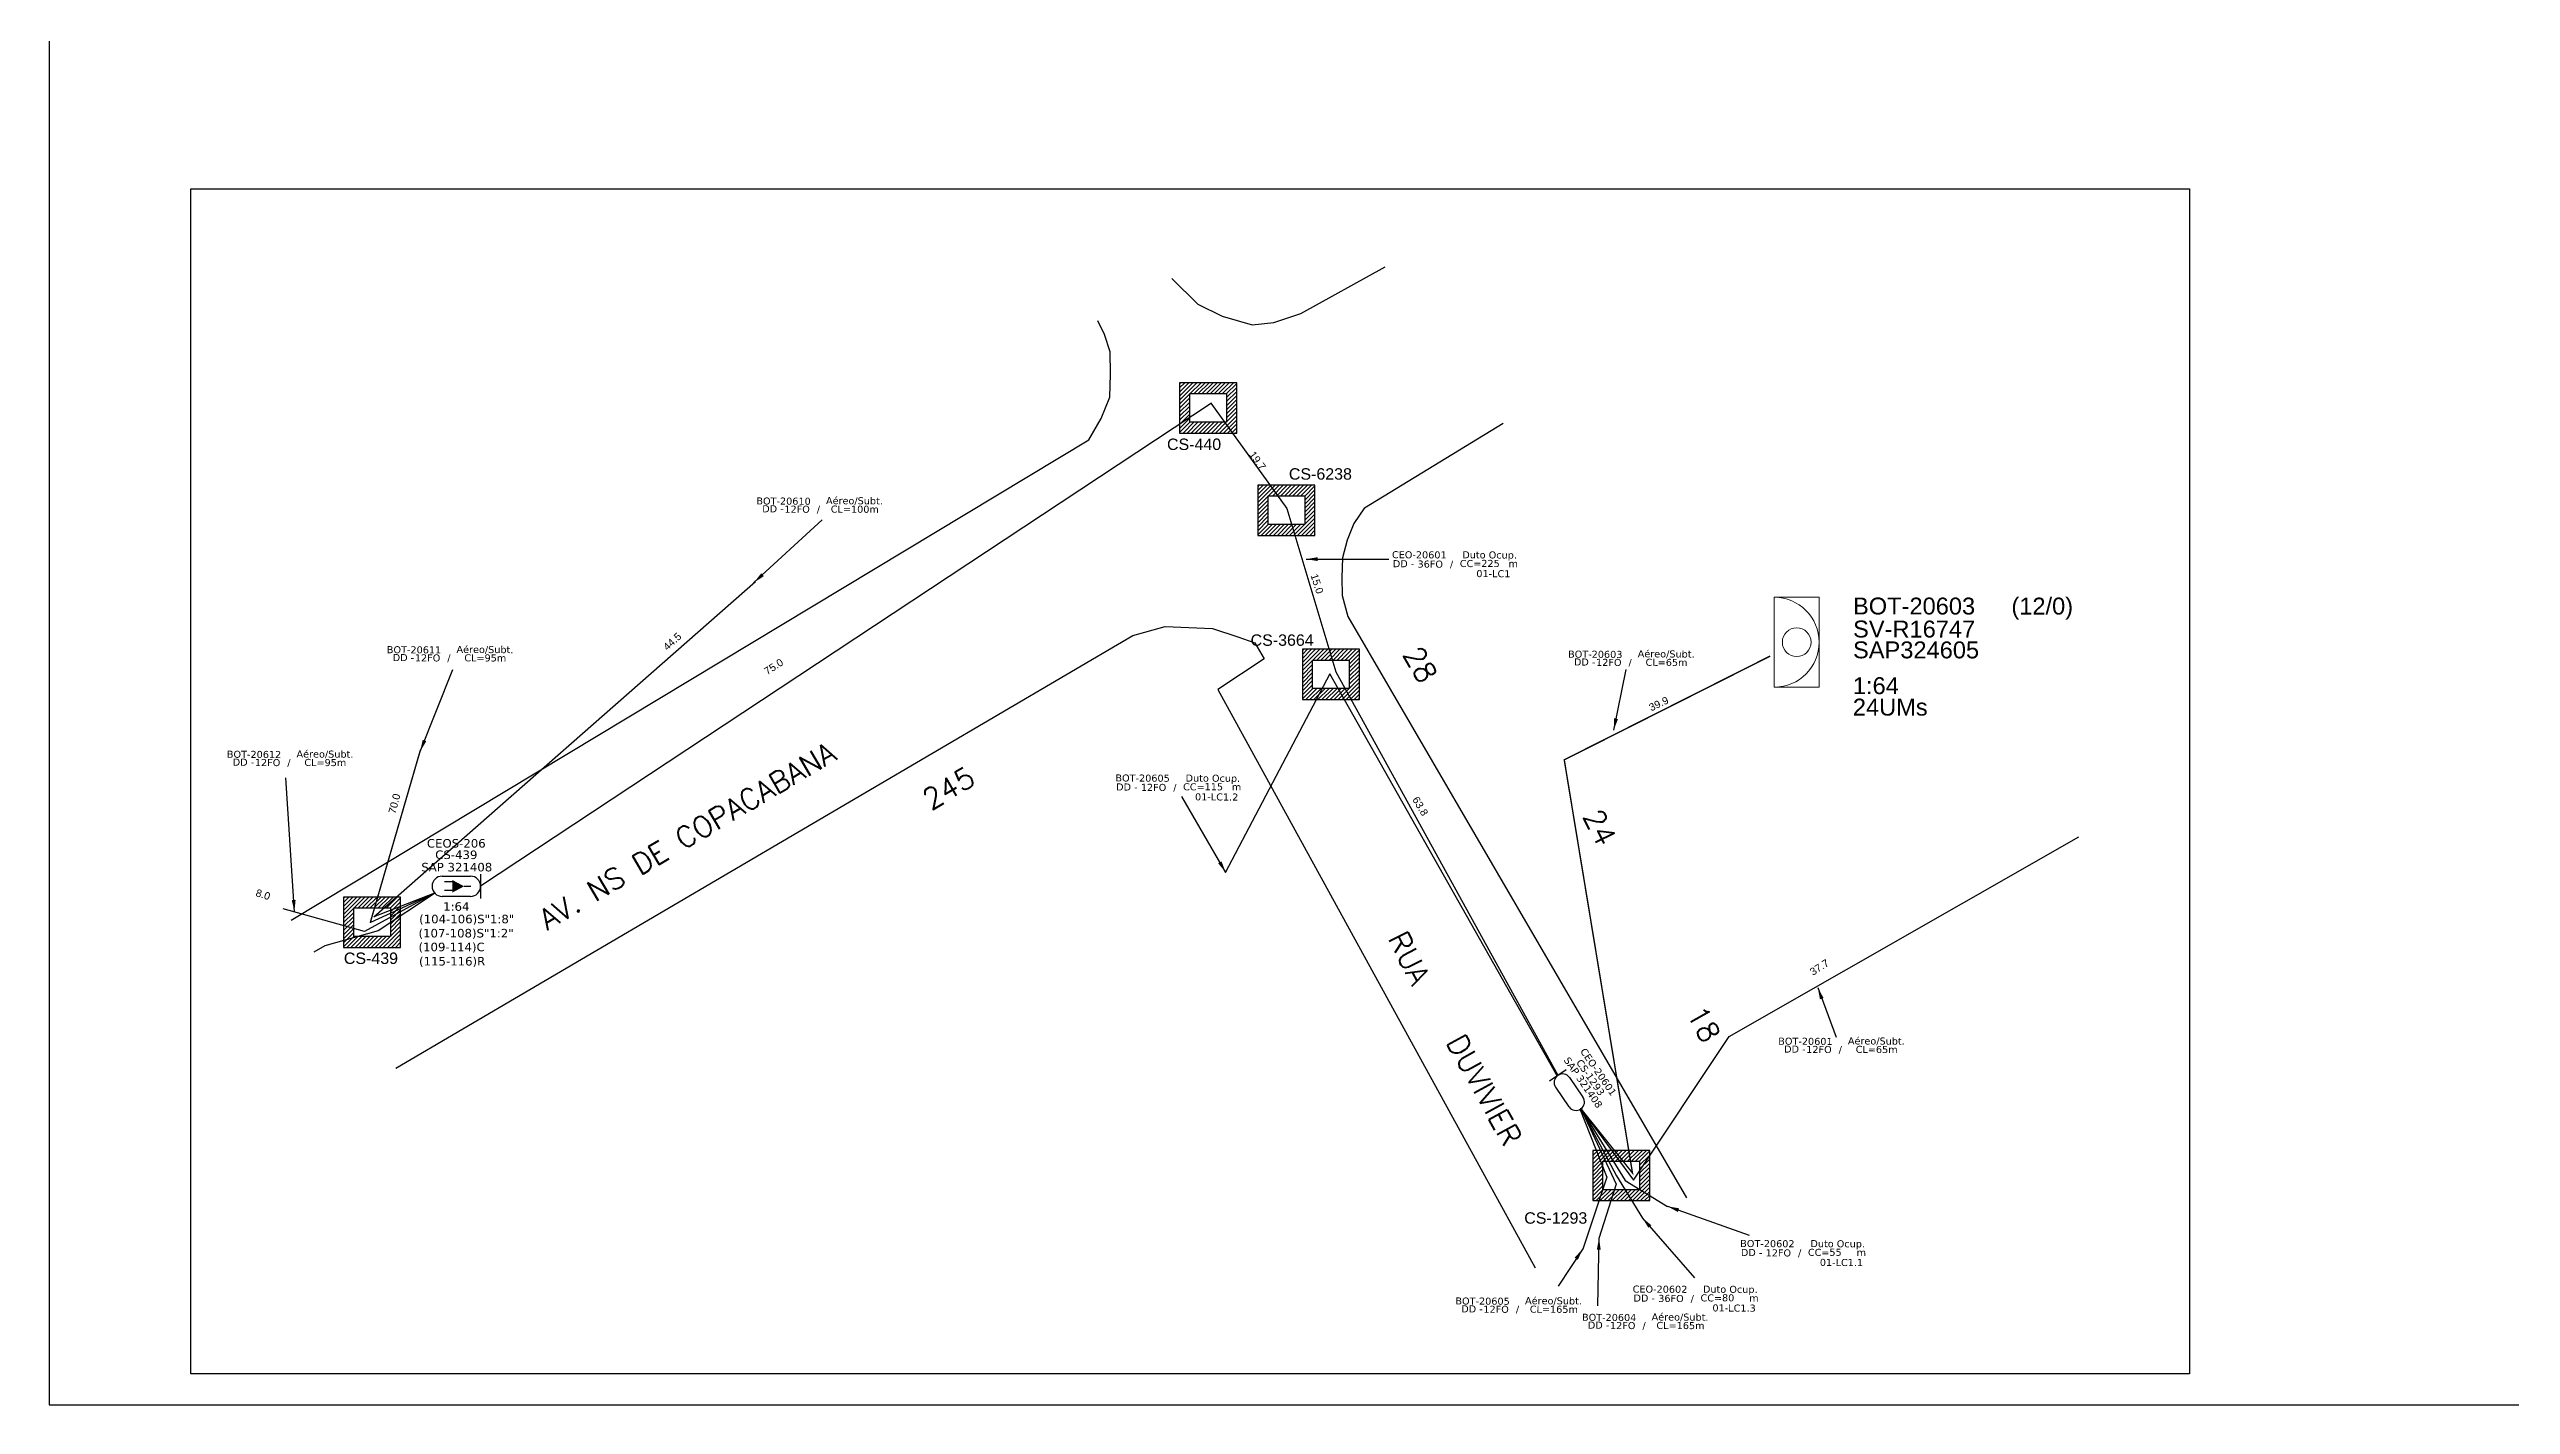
# Model space of a CAD drawing. Extents: x -89 to 749, y 705 to 1299.
# Drawn here: x -89.3 to 330, y 705 to 935.9 of the extents above; entities that cross this region are included whole.
import ezdxf
from ezdxf.enums import TextEntityAlignment as Align

# ---------------------------------------------------------------- set-up
doc = ezdxf.new("R2010")
doc.units = 0
for name, color, linetype in [('10.1-Caixas Subterrâneas', 5, 'Continuous'), ('20.4-CEOS', 1, 'Continuous'), ('20.5-CEO', 1, 'Continuous'), ('CAP a instalar', 1, 'Continuous'), ('FOLHAS', 7, 'Continuous'), ('label_cabos', 7, 'Continuous'), ('Legenda', 1, 'Continuous'), ('MUB', 252, 'Continuous')]:
    doc.layers.add(name, color=color, linetype=linetype)
doc.layers.add("20.0-LEGENDA DOS CDO'S", color=1, linetype='Continuous', lineweight=0)
doc.layers.add('20.1-CDO_INTERIOR', color=1, linetype='Continuous', lineweight=0)
doc.layers.add('EXTRA', color=50, linetype='Continuous', plot=False)
doc.styles.add('ARIAL', font='arial.ttf')
doc.styles.add('ROMANS', font='romans')
doc.styles.add('siredit', font='verdana.ttf')
doc.styles.add('TELEMAR-RJ', font='arial.ttf')
doc.linetypes.add('FENCELINE1', pattern='A,0.25,-0.1,[133,ltypeshp.shx,S=0.1,R=0,X=-0.1,Y=0],-0.1,1', length=1.45)
doc.dimstyles.new('CC', dxfattribs={"dimtxt": 1, "dimasz": 2, "dimexe": 0.18, "dimexo": 0.0625, "dimgap": 0.09, "dimtad": 0, "dimdec": 0, "dimrnd": 1, "dimzin": 0, "dimdsep": 46, "dimtxsty": 'siredit', "dimblk": 'NONE', "dimcen": 0, "dimse1": 1, "dimse2": 1, "dimsd1": 1, "dimsd2": 1, "dimclrt": 7, "dimadec": 0, "dimazin": 0, "dimtfac": 1, "dimtdec": 0, "dimtofl": 0, "dimtmove": 0, "dimatfit": 3, "dimfxl": 1, "dimtolj": 1, "dimtzin": 0, "dimarcsym": 0})

# ---------------------------------------------------------------- blocks, each defined once
blk = doc.blocks.new('*X59')
at = {"color": 0, "linetype": 'Continuous'}
for p, q in [((-1.25, 0.34099), (-0.49099, 1.1)), ((-1.25, 0.517767), (-0.667767, 1.1)), ((-1.25, 0.694544), (-0.844544, 1.1)), ((-1.25, 0.87132), (-1.02132, 1.1)), ((-1.25, 1.048097), (-1.198097, 1.1)), ((-0.789214, 0.625), (-0.314214, 1.1)), ((-0.612437, 0.625), (-0.137437, 1.1)), ((-0.43566, 0.625), (0.03934, 1.1)), ((-0.258883, 0.625), (0.216117, 1.1)), ((-0.082107, 0.625), (0.392893, 1.1)), ((0.09467, 0.625), (0.56967, 1.1)), ((0.271447, 0.625), (0.746447, 1.1)), ((0.448223, 0.625), (0.923223, 1.1)), ((0.625, 0.625), (1.1, 1.1)), ((-1.25, 0.164214), (-0.8035, 0.610714)), ((-1.25, -0.012563), (-0.8035, 0.433937)), ((-1.25, -0.18934), (-0.8035, 0.25716)), ((-1.25, -0.366117), (-0.8035, 0.080383)), ((0.801777, 0.625), (1.25, 1.073223)), ((0.8035, 0.449947), (1.25, 0.896447)), ((0.8035, 0.27317), (1.25, 0.71967)), ((0.8035, 0.096393), (1.25, 0.542893)), ((0.8035, -0.080383), (1.25, 0.366117)), ((0.8035, -0.25716), (1.25, 0.18934)), ((0.8035, -0.433937), (1.25, 0.012563)), ((-1.25, -0.542893), (-0.8035, -0.096393)), ((-1.25, -0.71967), (-0.8035, -0.27317)), ((-1.25, -0.896447), (-0.8035, -0.449947)), ((-1.25, -1.073223), (-0.801777, -0.625)), ((-1.1, -1.1), (-0.625, -0.625)), ((-0.923223, -1.1), (-0.448223, -0.625)), ((-0.746447, -1.1), (-0.271447, -0.625)), ((-0.56967, -1.1), (-0.09467, -0.625)), ((-0.392893, -1.1), (0.082107, -0.625)), ((-0.216117, -1.1), (0.258883, -0.625)), ((-0.03934, -1.1), (0.43566, -0.625)), ((0.137437, -1.1), (0.612437, -0.625)), ((0.314214, -1.1), (0.789214, -0.625)), ((0.49099, -1.1), (1.25, -0.34099)), ((0.667767, -1.1), (1.25, -0.517767)), ((0.8035, -0.610714), (1.25, -0.164214)), ((0.844544, -1.1), (1.25, -0.694544)), ((1.02132, -1.1), (1.25, -0.87132)), ((1.198097, -1.1), (1.25, -1.048097))]:
    blk.add_line(p, q, dxfattribs=at)
blk = doc.blocks.new('MANHOLE_MQ')
at = {"color": 0, "linetype": 'Continuous'}
for p, q in [((0.00000623, 0.00000569), (-0.00000627, 0.00000569)), ((-0.00000627, 0.00000569), (-0.00000627, -0.00000531)), ((0.00000623, -0.00000531), (0.00000623, 0.00000569)), ((-0.00000404, 0.00000331), (0.00000399, 0.00000331)), ((-0.00000404, -0.00000294), (-0.00000404, 0.00000331)), ((0.00000399, 0.00000331), (0.00000399, -0.00000294)), ((-0.00000627, -0.00000531), (0.00000623, -0.00000531)), ((0.00000399, -0.00000294), (-0.00000404, -0.00000294)), ((0.00000399, -0.00000294), (0.00000399, -0.00000294))]:
    blk.add_line(p, q, dxfattribs=at)
at = {"color": 0, "linetype": 'Continuous', "xscale": 5e-06, "yscale": 5e-06, "zscale": 1e-05}
blk.add_blockref('*X59', (-0.00000002, 0.00000019), dxfattribs=at)
blk = doc.blocks.new('*U75')
at = {"layer": '20.4-CEOS', "color": 7, "style": 'siredit'}
for tag, p in [('FIBRAS_SPLITTER', (0, 0)), ('FIBRAS_TOP_C', (0, -4.13)), ('RESERVA_FINAIS', (0, -5.46))]:
    blk.add_attdef(tag, p, '', height=1.01, dxfattribs=at)
for tag, p, flags in [('ID_ATIVIDADE', (0, -6.77), 3), ('QTDE', (0, -9.4), 1), ('FATOR', (0, -8.09), 1), ('FID', (0, -10.71), 1)]:
    blk.add_attdef(tag, p, '', height=1.01, dxfattribs=dict(at, flags=flags))
blk = doc.blocks.new('*U76')
at = {"layer": '20.4-CEOS', "color": 7, "style": 'siredit'}
blk.add_attdef('FIBRAS_SPLITTER', (0, 0), '', height=1.01, dxfattribs=at)
for tag, p, flags in [('ID_ATIVIDADE', (0, -1.48), 3), ('FATOR', (0, -2.79), 1), ('QTDE', (0, -4.11), 1), ('FID', (0, -5.42), 1)]:
    blk.add_attdef(tag, p, '', height=1.01, dxfattribs=dict(at, flags=flags))
blk = doc.blocks.new('_None')
blk = doc.blocks.new('Inst CB DT OCUP CFOA-SM-DD-S-12')
at = {"layer": 'label_cabos', "color": 0, "style": 'siredit'}
for tag, flags, p in [('ID_ATIVIDADE', 3, (1.31, 2.67)), ('FATOR', 1, (11.56, 2.55))]:
    blk.add_attdef(tag, text='', height=1, rotation=359.69, dxfattribs=dict(at, flags=flags)).set_placement(p, align=Align.MIDDLE_CENTER)
for tag, p in [('TIPO_CABO', (1.11, 0)), ('DESTINO_CABO', (3.13, 1.26)), ('CABO', (4.69, -0.05)), ('/', (7.71, -0.05)), ('LANCE', (10.41, 0.02)), ('TIPO_CABO', (13.11, 1.24)), ('UND', (16.46, 0)), ('FID', (13.65, -1.41))]:
    blk.add_attdef(tag, text='', height=1, rotation=359.69, dxfattribs=at).set_placement(p, align=Align.MIDDLE_CENTER)
blk.add_attdef('QTDE', (11.93, -0.45), '', height=1, rotation=359.69, dxfattribs=at)
blk = doc.blocks.new('LEGENDA DOS CABOS')
at = {"layer": 'EXTRA', "color": 0, "style": 'siredit'}
for tag, p in [('ID', (4.6, 0.97)), ('XX', (9.03, 0.97))]:
    blk.add_attdef(tag, text='', height=0.48, rotation=359.69, dxfattribs=at).set_placement(p, align=Align.MIDDLE_CENTER)
at = {"layer": 'Legenda', "color": 0, "style": 'siredit'}
for tag, p in [('TIPO_CABO', (1.31, 0)), ('CABO', (4.69, -0.05)), ('/', (6.81, -0.05)), ('METROS', (10.03, -0.05))]:
    blk.add_attdef(tag, text='', height=0.8, rotation=359.69, dxfattribs=at).set_placement(p, align=Align.MIDDLE_CENTER)
blk = doc.blocks.new('Inst CB DT OCUP CFOA-SM-DD-S-36')
at = {"layer": 'label_cabos', "color": 0, "style": 'siredit'}
for tag, flags, p in [('ID_ATIVIDADE', 3, (1.31, 2.67)), ('FATOR', 1, (11.56, 2.55))]:
    blk.add_attdef(tag, text='', height=1, rotation=359.69, dxfattribs=dict(at, flags=flags)).set_placement(p, align=Align.MIDDLE_CENTER)
for tag, p in [('TIPO_CABO', (1.11, 0)), ('DESTINO_CABO', (3.13, 1.26)), ('CABO', (4.69, -0.05)), ('/', (7.71, -0.05)), ('LANCE', (10.41, 0.02)), ('TIPO_CABO', (13.11, 1.24)), ('UND', (16.46, 0)), ('FID', (13.65, -1.41))]:
    blk.add_attdef(tag, text='', height=1, rotation=359.69, dxfattribs=at).set_placement(p, align=Align.MIDDLE_CENTER)
blk.add_attdef('QTDE', (11.93, -0.45), '', height=1, rotation=359.69, dxfattribs=at)

msp = doc.modelspace()

# ---------------------------------------------------------------- linework, layer by layer
msp.add_lwpolyline([(-89.32, 705.02), (749.25, 705.02), (749.25, 1299.02), (-89.32, 1299.02), (-89.32, 705.02)])
msp.add_lwpolyline([(275.24, 710.32), (-65.17, 710.32), (-65.17, 912.1), (275.24, 912.1)], close=True)
at = {"layer": '20.1-CDO_INTERIOR', "color": 10, "lineweight": 18}
msp.add_lwpolyline([(212.17, 827.26), (212.15, 842.56), (204.51, 842.55), (204.52, 827.25)], close=True, dxfattribs=at)
msp.add_circle((208.34, 834.9), 2.45, dxfattribs=at)
msp.add_arc((204.51, 834.9), 7.65, 270.0531, 90.0531, dxfattribs=at)
at = {"layer": '20.4-CEOS', "color": 7}
for p, q in [((-22.38, 795.04), (-17.57, 795.04)), ((-17.57, 791.61), (-22.38, 791.61))]:
    msp.add_line(p, q, dxfattribs=at)
for points in [[(-20.55, 794.07), (-22.01, 794.07)], [(-20.55, 792.64), (-22.01, 792.64)], [(-18.65, 793.33), (-17.49, 793.33)], [(-15.85, 795.39), (-15.85, 791.26)]]:
    msp.add_lwpolyline(points, dxfattribs=at)
msp.add_lwpolyline([(-18.65, 793.33, 0, 2.12, 0), (-20.63, 793.33, 2.12, 2.12, 0)], format="xyseb", dxfattribs=at)
for centre, start, end in [((-22.38, 793.33), 90, 270), ((-17.57, 793.33), 270, 90)]:
    msp.add_arc(centre, 1.72, start, end, dxfattribs=at)
at = {"layer": '20.5-CEO', "color": 5}
for p, q in [((169.57, 755.79), (167.28, 759.11)), ((169.64, 760.74), (171.93, 757.43))]:
    msp.add_line(p, q, dxfattribs=at)
msp.add_lwpolyline([(169.07, 762.09), (166.22, 760.12)], dxfattribs=at)
for centre, start, end in [((168.46, 759.92), 34.6924, 214.6924), ((170.75, 756.61), 214.6924, 34.6924)]:
    msp.add_arc(centre, 1.44, start, end, dxfattribs=at)
at = {"layer": 'CAP a instalar', "color": 7, "linetype": 'FENCELINE1', "ltscale": 5}
for points in [[(108.66, 875.61), (-15.85, 793.33)], [(108.52, 875.61), (121.48, 857.65)], [(121.48, 857.65), (129.86, 829.84), (167.62, 761.16)], [(128.83, 829.53), (110.97, 795.62)], [(167.55, 761.05), (128.83, 829.53)], [(-23.68, 792.13), (-33.28, 785.75), (-42.36, 783.18)], [(-42.36, 783.18), (-44.25, 782.13)], [(171.51, 755.54), (177.64, 744.02), (182.06, 736.78)], [(171.51, 755.54), (179.12, 743.24), (186.35, 738.77)]]:
    msp.add_lwpolyline(points, dxfattribs=at)
at = {"layer": 'CAP a instalar', "color": 8, "linetype": 'FENCELINE1', "ltscale": 5}
for points in [[(-23.67, 792.18), (-34.03, 788.13), (30.97, 845.23)], [(171.51, 755.54), (180.51, 743.26), (196.84, 767.73), (256.4, 801.74)], [(-23.68, 792.17), (-35.61, 785.62), (-49.47, 789.51)], [(-23.67, 792.18), (-34.6, 787.15)], [(171.39, 755.41), (175.97, 743.77), (171.92, 731.52)], [(171.51, 755.59), (177.59, 742.6), (174.65, 733.37)]]:
    msp.add_lwpolyline(points, dxfattribs=at)
at = {"layer": 'CAP a instalar', "color": 1, "linetype": 'FENCELINE1', "ltscale": 5, "const_width": 0.24}
msp.add_lwpolyline([(171.51, 755.54), (180.36, 744.51), (168.74, 814.87), (203.83, 832.55)], dxfattribs=at)
at = {"layer": 'CAP a instalar', "color": 8, "linetype": 'FENCELINE1', "ltscale": 5, "const_width": 0.24}
msp.add_lwpolyline([(-26.08, 816.59), (-34.65, 787.1)], dxfattribs=at)
at = {"layer": 'MUB', "color": 4}
for points in [[(101.92, 896.84), (106.35, 892.46), (110.47, 890.46), (115.59, 888.94), (119.26, 889.34), (123.88, 890.89), (138.26, 898.86)], [(-48.11, 787.58), (87.76, 869.39), (89.87, 873.01), (91.35, 876.63), (91.47, 880.58), (91.37, 884.37), (90.42, 887.34), (89.28, 889.65)], [(134.71, 857.79), (158.35, 872.19)], [(134.71, 857.79), (132.92, 855.15), (131.76, 852.29), (130.95, 849.29), (130.85, 845.91), (130.9, 842.84), (131.9, 839.29), (189.56, 740.25)], [(-30.27, 762.38), (95.26, 836.06), (100.78, 837.6)], [(100.78, 837.6), (108.8, 837.25), (113.14, 835.84), (116.04, 834.82), (117.64, 832.1), (109.73, 826.86), (163.77, 728.34)]]:
    msp.add_lwpolyline(points, dxfattribs=at)

# ---------------------------------------------------------------- block references
at = {"color": 0, "lineweight": 0}
ref = msp.add_blockref('Inst CB DT OCUP CFOA-SM-DD-S-36', (140.3, 848.28), dxfattribs=dict(at, xscale=1.2, yscale=1.2, zscale=1.2))
ref.add_attrib('DESTINO_CABO', 'CEO-20601', dxfattribs={"layer": 'label_cabos', "color": 0, "height": 1.2, "rotation": 359.69, "style": 'siredit'}).set_placement((144.05, 849.79), align=Align.MIDDLE_CENTER)
ref.add_attrib('TIPO_CABO', 'Duto Ocup.', dxfattribs={"layer": 'label_cabos', "color": 0, "height": 1.2, "rotation": 359.69, "style": 'siredit'}).set_placement((156.03, 849.77), align=Align.MIDDLE_CENTER)
ref.add_attrib('/', '/', dxfattribs={"layer": 'label_cabos', "color": 0, "height": 1.2, "rotation": 359.69, "style": 'siredit'}).set_placement((149.55, 848.21), align=Align.MIDDLE_CENTER)
ref.add_attrib('FID', '01-LC1', dxfattribs={"layer": 'label_cabos', "color": 0, "height": 1.2, "rotation": 359.69, "style": 'siredit'}).set_placement((156.67, 846.58), align=Align.MIDDLE_CENTER)
ref.add_attrib('LANCE', 'CC=', dxfattribs={"layer": 'label_cabos', "color": 0, "height": 1.2, "rotation": 359.69, "style": 'siredit'}).set_placement((152.79, 848.3), align=Align.MIDDLE_CENTER)
ref.add_attrib('UND', 'm', dxfattribs={"layer": 'label_cabos', "color": 0, "height": 1.2, "rotation": 359.69, "style": 'siredit'}).set_placement((160.05, 848.28), align=Align.MIDDLE_CENTER)
ref.add_attrib('CABO', '36FO', dxfattribs={"layer": 'label_cabos', "color": 0, "height": 1.2, "rotation": 359.69, "style": 'siredit'}).set_placement((145.92, 848.21), align=Align.MIDDLE_CENTER)
ref.add_attrib('TIPO_CABO', 'DD - ', dxfattribs={"layer": 'label_cabos', "color": 0, "height": 1.2, "rotation": 359.69, "style": 'siredit'}).set_placement((141.63, 848.27), align=Align.MIDDLE_CENTER)
ref.add_attrib('QTDE', '225', (154.61, 847.73), dxfattribs={"layer": 'label_cabos', "color": 0, "height": 1.2, "rotation": 359.69, "style": 'siredit'})
ref = msp.add_blockref('Inst CB DT OCUP CFOA-SM-DD-S-12', (93.16, 810.25), dxfattribs=dict(at, xscale=1.2, yscale=1.2, zscale=1.2))
ref.add_attrib('DESTINO_CABO', 'BOT-20605', dxfattribs={"layer": 'label_cabos', "color": 0, "height": 1.2, "rotation": 359.69, "style": 'siredit'}).set_placement((96.92, 811.76), align=Align.MIDDLE_CENTER)
ref.add_attrib('TIPO_CABO', 'Duto Ocup.', dxfattribs={"layer": 'label_cabos', "color": 0, "height": 1.2, "rotation": 359.69, "style": 'siredit'}).set_placement((108.89, 811.74), align=Align.MIDDLE_CENTER)
ref.add_attrib('/', '/', dxfattribs={"layer": 'label_cabos', "color": 0, "height": 1.2, "rotation": 359.69, "style": 'siredit'}).set_placement((102.42, 810.18), align=Align.MIDDLE_CENTER)
ref.add_attrib('FID', '01-LC1.2', dxfattribs={"layer": 'label_cabos', "color": 0, "height": 1.2, "rotation": 359.69, "style": 'siredit'}).set_placement((109.54, 808.55), align=Align.MIDDLE_CENTER)
ref.add_attrib('LANCE', 'CC=', dxfattribs={"layer": 'label_cabos', "color": 0, "height": 1.2, "rotation": 359.69, "style": 'siredit'}).set_placement((105.65, 810.27), align=Align.MIDDLE_CENTER)
ref.add_attrib('UND', 'm', dxfattribs={"layer": 'label_cabos', "color": 0, "height": 1.2, "rotation": 359.69, "style": 'siredit'}).set_placement((112.92, 810.25), align=Align.MIDDLE_CENTER)
ref.add_attrib('CABO', '12FO', dxfattribs={"layer": 'label_cabos', "color": 0, "height": 1.2, "rotation": 359.69, "style": 'siredit'}).set_placement((98.79, 810.18), align=Align.MIDDLE_CENTER)
ref.add_attrib('TIPO_CABO', 'DD - ', dxfattribs={"layer": 'label_cabos', "color": 0, "height": 1.2, "rotation": 359.69, "style": 'siredit'}).set_placement((94.5, 810.24), align=Align.MIDDLE_CENTER)
ref.add_attrib('QTDE', '115', (107.48, 809.7), dxfattribs={"layer": 'label_cabos', "color": 0, "height": 1.2, "rotation": 359.69, "style": 'siredit'})
ref = msp.add_blockref('Inst CB DT OCUP CFOA-SM-DD-S-12', (199.59, 730.96), dxfattribs=dict(at, xscale=1.2, yscale=1.2, zscale=1.2))
ref.add_attrib('DESTINO_CABO', 'BOT-20602', dxfattribs={"layer": 'label_cabos', "color": 0, "height": 1.2, "rotation": 359.69, "style": 'siredit'}).set_placement((203.34, 732.47), align=Align.MIDDLE_CENTER)
ref.add_attrib('TIPO_CABO', 'Duto Ocup.', dxfattribs={"layer": 'label_cabos', "color": 0, "height": 1.2, "rotation": 359.69, "style": 'siredit'}).set_placement((215.32, 732.45), align=Align.MIDDLE_CENTER)
ref.add_attrib('/', '/', dxfattribs={"layer": 'label_cabos', "color": 0, "height": 1.2, "rotation": 359.69, "style": 'siredit'}).set_placement((208.84, 730.89), align=Align.MIDDLE_CENTER)
ref.add_attrib('FID', '01-LC1.1', dxfattribs={"layer": 'label_cabos', "color": 0, "height": 1.2, "rotation": 359.69, "style": 'siredit'}).set_placement((215.96, 729.26), align=Align.MIDDLE_CENTER)
ref.add_attrib('LANCE', 'CC=', dxfattribs={"layer": 'label_cabos', "color": 0, "height": 1.2, "rotation": 359.69, "style": 'siredit'}).set_placement((212.08, 730.98), align=Align.MIDDLE_CENTER)
ref.add_attrib('UND', 'm', dxfattribs={"layer": 'label_cabos', "color": 0, "height": 1.2, "rotation": 359.69, "style": 'siredit'}).set_placement((219.34, 730.96), align=Align.MIDDLE_CENTER)
ref.add_attrib('CABO', '12FO', dxfattribs={"layer": 'label_cabos', "color": 0, "height": 1.2, "rotation": 359.69, "style": 'siredit'}).set_placement((205.21, 730.89), align=Align.MIDDLE_CENTER)
ref.add_attrib('TIPO_CABO', 'DD - ', dxfattribs={"layer": 'label_cabos', "color": 0, "height": 1.2, "rotation": 359.69, "style": 'siredit'}).set_placement((200.92, 730.95), align=Align.MIDDLE_CENTER)
ref.add_attrib('QTDE', '55', (213.9, 730.41), dxfattribs={"layer": 'label_cabos', "color": 0, "height": 1.2, "rotation": 359.69, "style": 'siredit'})
ref = msp.add_blockref('Inst CB DT OCUP CFOA-SM-DD-S-36', (181.3, 723.19), dxfattribs=dict(at, xscale=1.2, yscale=1.2, zscale=1.2))
ref.add_attrib('DESTINO_CABO', 'CEO-20602', dxfattribs={"layer": 'label_cabos', "color": 0, "height": 1.2, "rotation": 359.69, "style": 'siredit'}).set_placement((185.05, 724.71), align=Align.MIDDLE_CENTER)
ref.add_attrib('TIPO_CABO', 'Duto Ocup.', dxfattribs={"layer": 'label_cabos', "color": 0, "height": 1.2, "rotation": 359.69, "style": 'siredit'}).set_placement((197.02, 724.69), align=Align.MIDDLE_CENTER)
ref.add_attrib('/', '/', dxfattribs={"layer": 'label_cabos', "color": 0, "height": 1.2, "rotation": 359.69, "style": 'siredit'}).set_placement((190.55, 723.13), align=Align.MIDDLE_CENTER)
ref.add_attrib('FID', '01-LC1.3', dxfattribs={"layer": 'label_cabos', "color": 0, "height": 1.2, "rotation": 359.69, "style": 'siredit'}).set_placement((197.67, 721.5), align=Align.MIDDLE_CENTER)
ref.add_attrib('LANCE', 'CC=', dxfattribs={"layer": 'label_cabos', "color": 0, "height": 1.2, "rotation": 359.69, "style": 'siredit'}).set_placement((193.79, 723.22), align=Align.MIDDLE_CENTER)
ref.add_attrib('UND', 'm', dxfattribs={"layer": 'label_cabos', "color": 0, "height": 1.2, "rotation": 359.69, "style": 'siredit'}).set_placement((201.05, 723.2), align=Align.MIDDLE_CENTER)
ref.add_attrib('CABO', '36FO', dxfattribs={"layer": 'label_cabos', "color": 0, "height": 1.2, "rotation": 359.69, "style": 'siredit'}).set_placement((186.92, 723.13), align=Align.MIDDLE_CENTER)
ref.add_attrib('TIPO_CABO', 'DD - ', dxfattribs={"layer": 'label_cabos', "color": 0, "height": 1.2, "rotation": 359.69, "style": 'siredit'}).set_placement((182.63, 723.19), align=Align.MIDDLE_CENTER)
ref.add_attrib('QTDE', '80', (195.61, 722.65), dxfattribs={"layer": 'label_cabos', "color": 0, "height": 1.2, "rotation": 359.69, "style": 'siredit'})
at = {"layer": '10.1-Caixas Subterrâneas', "color": 30, "xscale": 778234.9921716346, "yscale": 778234.9921716346, "zscale": 778234.9921716346, "rotation": 180.0000000000632}
for p in [(108.08, 874.96), (121.39, 857.52), (128.98, 829.57), (-34.34, 787.35), (178.44, 744.22)]:
    msp.add_blockref('MANHOLE_MQ', p, dxfattribs=at)
at = {"layer": '20.4-CEOS', "color": 0, "lineweight": 0}
ref = msp.add_blockref('*U75', (-26.31, 787.03), dxfattribs=dict(at, xscale=1.44, yscale=1.44, zscale=1.44))
ref.add_attrib('FIBRAS_SPLITTER', '(104-106)S"1:8"', (-26.31, 787.03), dxfattribs={"color": 7, "height": 1.4539, "style": 'siredit'})
ref.add_attrib('FIBRAS_TOP_C', '(109-114)C', (-26.42, 782.27), dxfattribs={"color": 7, "height": 1.454, "style": 'siredit'})
ref.add_attrib('RESERVA_FINAIS', '(115-116)R', (-26.33, 779.84), dxfattribs={"color": 7, "height": 1.454, "style": 'siredit'})
at = {"layer": '20.4-CEOS', "color": 0, "lineweight": 0, "xscale": 1.44, "yscale": 1.44, "zscale": 1.44}
msp.add_blockref('*U76', (-26.42, 784.62), dxfattribs=at).add_auto_attribs({'FIBRAS_SPLITTER': '(107-108)S"1:2"'})
at = {"layer": 'label_cabos', "color": 0, "lineweight": 0}
ref = msp.add_blockref('LEGENDA DOS CABOS', (30.67, 856.99), dxfattribs=dict(at, xscale=1.2, yscale=1.2, zscale=1.2))
ref.add_attrib('ID', 'BOT-20610', dxfattribs={"color": 0, "height": 1.2, "rotation": 359.69, "style": 'siredit'}).set_placement((35.76, 858.94), align=Align.MIDDLE_CENTER)
ref.add_attrib('CABO', '12FO', dxfattribs={"color": 0, "height": 1.2, "rotation": 359.69, "style": 'siredit'}).set_placement((38.07, 857.56), align=Align.MIDDLE_CENTER)
ref.add_attrib('METROS', 'CL=100m', dxfattribs={"color": 0, "height": 1.2, "rotation": 359.69, "style": 'siredit'}).set_placement((47.9, 857.56), align=Align.MIDDLE_CENTER)
ref.add_attrib('XX', 'Aéreo/Subt.', dxfattribs={"color": 0, "height": 1.2, "rotation": 359.69, "style": 'siredit'}).set_placement((47.84, 859), align=Align.MIDDLE_CENTER)
ref.add_attrib('/', '/', dxfattribs={"color": 0, "height": 1.2, "rotation": 359.69, "style": 'siredit'}).set_placement((41.7, 857.56), align=Align.MIDDLE_CENTER)
ref.add_attrib('TIPO_CABO', 'DD -', dxfattribs={"color": 0, "height": 1.2, "rotation": 359.69, "style": 'siredit'}).set_placement((33.96, 857.62), align=Align.MIDDLE_CENTER)
ref = msp.add_blockref('LEGENDA DOS CABOS', (-32.27, 831.66), dxfattribs=dict(at, xscale=1.2, yscale=1.2, zscale=1.2))
ref.add_attrib('ID', 'BOT-20611', dxfattribs={"color": 0, "height": 1.2, "rotation": 359.69, "style": 'siredit'}).set_placement((-27.18, 833.61), align=Align.MIDDLE_CENTER)
ref.add_attrib('CABO', '12FO', dxfattribs={"color": 0, "height": 1.2, "rotation": 359.69, "style": 'siredit'}).set_placement((-24.87, 832.23), align=Align.MIDDLE_CENTER)
ref.add_attrib('METROS', 'CL=95m', dxfattribs={"color": 0, "height": 1.2, "rotation": 359.69, "style": 'siredit'}).set_placement((-15.04, 832.23), align=Align.MIDDLE_CENTER)
ref.add_attrib('XX', 'Aéreo/Subt.', dxfattribs={"color": 0, "height": 1.2, "rotation": 359.69, "style": 'siredit'}).set_placement((-15.1, 833.66), align=Align.MIDDLE_CENTER)
ref.add_attrib('/', '/', dxfattribs={"color": 0, "height": 1.2, "rotation": 359.69, "style": 'siredit'}).set_placement((-21.24, 832.23), align=Align.MIDDLE_CENTER)
ref.add_attrib('TIPO_CABO', 'DD -', dxfattribs={"color": 0, "height": 1.2, "rotation": 359.69, "style": 'siredit'}).set_placement((-28.98, 832.28), align=Align.MIDDLE_CENTER)
ref = msp.add_blockref('LEGENDA DOS CABOS', (168.93, 830.9), dxfattribs=dict(at, xscale=1.2, yscale=1.2, zscale=1.2))
ref.add_attrib('ID', 'BOT-20603', dxfattribs={"color": 0, "height": 1.2, "rotation": 359.69, "style": 'siredit'}).set_placement((174.02, 832.85), align=Align.MIDDLE_CENTER)
ref.add_attrib('CABO', '12FO', dxfattribs={"color": 0, "height": 1.2, "rotation": 359.69, "style": 'siredit'}).set_placement((176.33, 831.47), align=Align.MIDDLE_CENTER)
ref.add_attrib('METROS', 'CL=65m', dxfattribs={"color": 0, "height": 1.2, "rotation": 359.69, "style": 'siredit'}).set_placement((186.16, 831.47), align=Align.MIDDLE_CENTER)
ref.add_attrib('XX', 'Aéreo/Subt.', dxfattribs={"color": 0, "height": 1.2, "rotation": 359.69, "style": 'siredit'}).set_placement((186.1, 832.91), align=Align.MIDDLE_CENTER)
ref.add_attrib('/', '/', dxfattribs={"color": 0, "height": 1.2, "rotation": 359.69, "style": 'siredit'}).set_placement((179.96, 831.47), align=Align.MIDDLE_CENTER)
ref.add_attrib('TIPO_CABO', 'DD -', dxfattribs={"color": 0, "height": 1.2, "rotation": 359.69, "style": 'siredit'}).set_placement((172.22, 831.53), align=Align.MIDDLE_CENTER)
ref = msp.add_blockref('LEGENDA DOS CABOS', (-59.52, 813.84), dxfattribs=dict(at, xscale=1.2, yscale=1.2, zscale=1.2))
ref.add_attrib('ID', 'BOT-20612', dxfattribs={"color": 0, "height": 1.2, "rotation": 359.69, "style": 'siredit'}).set_placement((-54.43, 815.8), align=Align.MIDDLE_CENTER)
ref.add_attrib('CABO', '12FO', dxfattribs={"color": 0, "height": 1.2, "rotation": 359.69, "style": 'siredit'}).set_placement((-52.12, 814.41), align=Align.MIDDLE_CENTER)
ref.add_attrib('METROS', 'CL=95m', dxfattribs={"color": 0, "height": 1.2, "rotation": 359.69, "style": 'siredit'}).set_placement((-42.29, 814.41), align=Align.MIDDLE_CENTER)
ref.add_attrib('XX', 'Aéreo/Subt.', dxfattribs={"color": 0, "height": 1.2, "rotation": 359.69, "style": 'siredit'}).set_placement((-42.35, 815.85), align=Align.MIDDLE_CENTER)
ref.add_attrib('/', '/', dxfattribs={"color": 0, "height": 1.2, "rotation": 359.69, "style": 'siredit'}).set_placement((-48.49, 814.41), align=Align.MIDDLE_CENTER)
ref.add_attrib('TIPO_CABO', 'DD -', dxfattribs={"color": 0, "height": 1.2, "rotation": 359.69, "style": 'siredit'}).set_placement((-56.23, 814.47), align=Align.MIDDLE_CENTER)
ref = msp.add_blockref('LEGENDA DOS CABOS', (204.73, 764.97), dxfattribs=dict(at, xscale=1.2, yscale=1.2, zscale=1.2))
ref.add_attrib('ID', 'BOT-20601', dxfattribs={"color": 0, "height": 1.2, "rotation": 359.69, "style": 'siredit'}).set_placement((209.82, 766.93), align=Align.MIDDLE_CENTER)
ref.add_attrib('CABO', '12FO', dxfattribs={"color": 0, "height": 1.2, "rotation": 359.69, "style": 'siredit'}).set_placement((212.13, 765.54), align=Align.MIDDLE_CENTER)
ref.add_attrib('METROS', 'CL=65m', dxfattribs={"color": 0, "height": 1.2, "rotation": 359.69, "style": 'siredit'}).set_placement((221.96, 765.54), align=Align.MIDDLE_CENTER)
ref.add_attrib('XX', 'Aéreo/Subt.', dxfattribs={"color": 0, "height": 1.2, "rotation": 359.69, "style": 'siredit'}).set_placement((221.9, 766.98), align=Align.MIDDLE_CENTER)
ref.add_attrib('/', '/', dxfattribs={"color": 0, "height": 1.2, "rotation": 359.69, "style": 'siredit'}).set_placement((215.76, 765.54), align=Align.MIDDLE_CENTER)
ref.add_attrib('TIPO_CABO', 'DD -', dxfattribs={"color": 0, "height": 1.2, "rotation": 359.69, "style": 'siredit'}).set_placement((208.02, 765.6), align=Align.MIDDLE_CENTER)
ref = msp.add_blockref('LEGENDA DOS CABOS', (149.74, 720.72), dxfattribs=dict(at, xscale=1.2, yscale=1.2, zscale=1.2))
ref.add_attrib('ID', 'BOT-20605', dxfattribs={"color": 0, "height": 1.2, "rotation": 359.69, "style": 'siredit'}).set_placement((154.83, 722.68), align=Align.MIDDLE_CENTER)
ref.add_attrib('CABO', '12FO', dxfattribs={"color": 0, "height": 1.2, "rotation": 359.69, "style": 'siredit'}).set_placement((157.13, 721.29), align=Align.MIDDLE_CENTER)
ref.add_attrib('METROS', 'CL=165m', dxfattribs={"color": 0, "height": 1.2, "rotation": 359.69, "style": 'siredit'}).set_placement((166.97, 721.29), align=Align.MIDDLE_CENTER)
ref.add_attrib('XX', 'Aéreo/Subt.', dxfattribs={"color": 0, "height": 1.2, "rotation": 359.69, "style": 'siredit'}).set_placement((166.91, 722.73), align=Align.MIDDLE_CENTER)
ref.add_attrib('/', '/', dxfattribs={"color": 0, "height": 1.2, "rotation": 359.69, "style": 'siredit'}).set_placement((160.77, 721.29), align=Align.MIDDLE_CENTER)
ref.add_attrib('TIPO_CABO', 'DD -', dxfattribs={"color": 0, "height": 1.2, "rotation": 359.69, "style": 'siredit'}).set_placement((153.03, 721.35), align=Align.MIDDLE_CENTER)
ref = msp.add_blockref('LEGENDA DOS CABOS', (171.31, 717.95), dxfattribs=dict(at, xscale=1.2, yscale=1.2, zscale=1.2))
ref.add_attrib('ID', 'BOT-20604', dxfattribs={"color": 0, "height": 1.2, "rotation": 359.69, "style": 'siredit'}).set_placement((176.39, 719.9), align=Align.MIDDLE_CENTER)
ref.add_attrib('CABO', '12FO', dxfattribs={"color": 0, "height": 1.2, "rotation": 359.69, "style": 'siredit'}).set_placement((178.7, 718.52), align=Align.MIDDLE_CENTER)
ref.add_attrib('METROS', 'CL=165m', dxfattribs={"color": 0, "height": 1.2, "rotation": 359.69, "style": 'siredit'}).set_placement((188.54, 718.52), align=Align.MIDDLE_CENTER)
ref.add_attrib('XX', 'Aéreo/Subt.', dxfattribs={"color": 0, "height": 1.2, "rotation": 359.69, "style": 'siredit'}).set_placement((188.47, 719.96), align=Align.MIDDLE_CENTER)
ref.add_attrib('/', '/', dxfattribs={"color": 0, "height": 1.2, "rotation": 359.69, "style": 'siredit'}).set_placement((182.34, 718.52), align=Align.MIDDLE_CENTER)
ref.add_attrib('TIPO_CABO', 'DD -', dxfattribs={"color": 0, "height": 1.2, "rotation": 359.69, "style": 'siredit'}).set_placement((174.59, 718.58), align=Align.MIDDLE_CENTER)

# ---------------------------------------------------------------- texts
at = {"layer": '10.1-Caixas Subterrâneas', "color": 30, "style": 'ARIAL'}
for s, p in [('CS-440', (101.08, 867.64)), ('CS-6238', (121.84, 862.59)), ('CS-3664', (115.32, 834.29)), ('CS-439', (-39.13, 780.1)), ('CS-1293', (161.93, 735.86))]:
    msp.add_text(s, height=1.947, dxfattribs=at).set_placement(p)
at = {"layer": "20.0-LEGENDA DOS CDO'S", "color": 10, "style": 'ARIAL'}
for s, p in [('SV-R16747', (217.94, 835.71)), ('BOT-20603', (217.93, 839.63)), ('SAP324605', (217.93, 832.16)), ('1:64', (217.9, 826.06)), ('24UMs', (217.9, 822.41))]:
    msp.add_text(s, height=2.88, rotation=359.9724, dxfattribs=at).set_placement(p)
msp.add_text('        (12/0)', height=2.88, rotation=359.9724, dxfattribs=at).set_placement((245.69, 839.62), align=Align.CENTER)
at = {"layer": '20.4-CEOS', "color": 7, "style": 'siredit'}
for s, p in [('CEOS-206', (-19.98, 801.38)), ('SAP 321408', (-19.9, 797.32)), ('CS-439', (-19.98, 799.43)), ('1:64', (-19.98, 790.61))]:
    msp.add_text(s, height=1.454, dxfattribs=at).set_placement(p, align=Align.TOP_CENTER)
at = {"layer": '20.4-CEOS', "color": 5, "style": 'siredit'}
msp.add_text('CEO-20601', height=1.212, rotation=304.6924, dxfattribs=at).set_placement((175.06, 762.06), align=Align.TOP_CENTER)
at = {"layer": '20.5-CEO', "color": 5, "style": 'siredit'}
for s, p in [('SAP 321408', (172.47, 760.25)), ('CS-1293', (173.72, 761.11))]:
    msp.add_text(s, height=1.217, rotation=304.6924, dxfattribs=at).set_placement(p, align=Align.TOP_CENTER)
at = {"layer": 'FOLHAS', "color": 2, "style": 'TELEMAR-RJ'}
for s, rotation, p in [('19.7', 306.1802, (116.5, 865.83)), ('15.0', 287.7671, (126.64, 844.86)), ('44.5', 42.6385, (16.81, 835.02)), ('75.0', 32.9906, (34.08, 830.74)), ('39.9', 25.2737, (184.83, 824.42)), ('70.0', 75.5279, (-30.53, 807.41)), ('63.8', 300.8064, (144.23, 806.97)), ('8.0', 342.4438, (-52.9, 791.93)), ('37.7', 32.9863, (212.2, 779.54))]:
    msp.add_text(s, height=1.266, rotation=rotation, dxfattribs=at).set_placement(p, align=Align.MIDDLE)
at = {"layer": 'MUB', "color": 3, "style": 'ROMANS'}
for s, rotation, p in [('28', 300.2037, (144.24, 831.11)), ('245', 30.411, (63.89, 810.05)), ('24', 296.7113, (174.79, 803.37)), ('18', 299.0034, (192.51, 769.86))]:
    msp.add_text(s, height=3.572, rotation=rotation, dxfattribs=at).set_placement(p, align=Align.MIDDLE_CENTER)
at = {"layer": 'MUB', "color": 5, "style": 'ROMANS'}
for s, height, rotation, p in [('AV. NS DE COPACABANA', 3.5717, 30.5573, (-4.52, 785.77)), ('RUA', 3.572, 296.7113, (138.62, 784.47)), ('DUVIVIER', 3.572, 299.0034, (148.55, 766.79))]:
    msp.add_text(s, height=height, rotation=rotation, dxfattribs=at).set_placement(p)

# ---------------------------------------------------------------- leaders
at = {"layer": 'label_cabos'}
for points in [[(30.71, 845.05), (42.35, 855.76)], [(124.76, 849.05), (138.89, 849.05)], [(-26.14, 816.3), (-20.59, 830.23)], [(177.17, 819.93), (179.26, 830.25)], [(-47.55, 788.99), (-49.01, 811.82)], [(111.08, 795.68), (103.6, 808.62)], [(211.91, 776.07), (215.07, 767.62)], [(186.32, 738.83), (200.25, 733.91)], [(182.01, 736.89), (190.95, 726.66)], [(171.89, 731.57), (167.7, 725.21)], [(174.66, 733.43), (174.42, 721.88)]]:
    msp.add_leader(points, dimstyle='CC', override={"dimgap": 0.09, "dimtad": 0}, dxfattribs=at)

doc.saveas('drawing.dxf')
